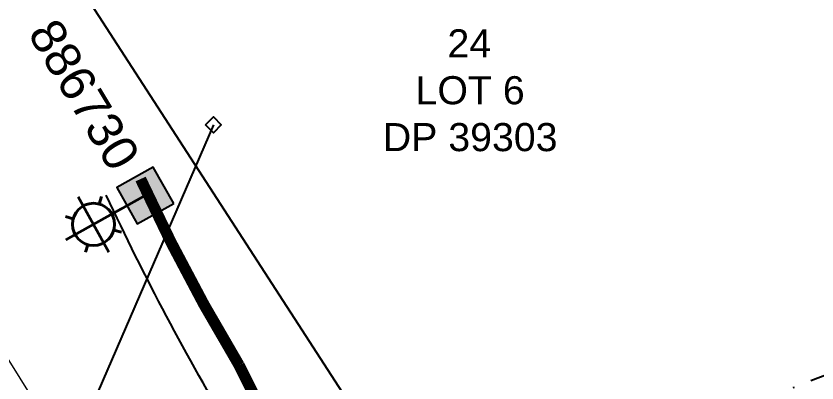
# Model space of a CAD drawing. Header units: metres. Extents: x 303471 to 304743, y 6269257 to 6269879.
# Drawn here: x 304146.9 to 304203.9, y 6269633.5 to 6269659.6 of the extents above; entities that cross this region are included whole.
import ezdxf
from ezdxf.enums import TextEntityAlignment as Align

# ---------------------------------------------------------------- set-up
doc = ezdxf.new("R2010")
doc.units = ezdxf.units.M
doc.linetypes.add('DASHDOT2', pattern=[0.5, 0.25, -0.125, 0, -0.125])
doc.layers.get('0').update_dxf_attribs({"color": 6})
for name, color, linetype in [('_User Miscellaneous1', 7, 'Continuous'), ('_User Miscellaneous12', 7, 'Continuous'), ('_User_SL_Exist', 7, 'Continuous'), ('OH_Details_SP_MISC', 6, 'Continuous'), ('Services_SP_EXT', 7, 'Continuous')]:
    doc.layers.add(name, color=color, linetype=linetype)
doc.layers.add('Cadastre Roads_SP_EXT', color=9, linetype='Continuous', lineweight=5)
doc.styles.add('COLUMN_LABEL', font='arial.ttf')
doc.styles.add('iecARIAL', font='arial.ttf', dxfattribs={"height": 2})
doc.styles.add('POLE_LABEL', font='arial.ttf')
doc.styles.get("Standard").update_dxf_attribs({"font": 'arial.ttf'})
doc.linetypes.add('Cable 1', pattern='A,7,-3,["//",Standard,S=1.5,R=0,X=-2.1,Y=-0.7],-0.001', length=10.001)

# ---------------------------------------------------------------- blocks, each defined once
blk = doc.blocks.new('CCP_EXT')
at = {"flags": 9}
for tag, p in [('OWNED_BY', (0, -1)), ('USAGE', (0, -1.2)), ('STATE', (0, -1.8)), ('LEGEND', (0, -1.4)), ('LIFE_SUPPORT', (0, -1.6)), ('NOTES', (0, -2))]:
    blk.add_attdef(tag, text='', height=0.2, dxfattribs=at).set_placement(p, align=Align.MIDDLE_LEFT)
blk.add_wipeout([(0, 0.566), (0.566, 0), (0, -0.566), (-0.566, 0)])
blk.add_lwpolyline([(-0.566, 0), (0, 0.566), (0.566, 0), (0, -0.566), (-0.566, 0)])
at = {"flags": 1}
blk.add_attdef('Z', (0, 0), '', height=0.2, dxfattribs=at)
at = {"flags": 9}
for tag, p in [('CCP_TYPE', (0, 0)), ('OPERATING_VOLTAGE', (0, -0.6)), ('CONSTRUCTED_VOLTAGE', (0, -0.2)), ('NO_PHASES', (0, -0.4)), ('ORIENTATION', (0, -0.8))]:
    blk.add_attdef(tag, text='', height=0.2, dxfattribs=at).set_placement(p, align=Align.MIDDLE_LEFT)
blk = doc.blocks.new('COLUMN_EXT')
blk.add_hatch(color=256).paths.add_polyline_path([(-1.485, 1.485), (-1.485, -1.485), (1.485, -1.485), (1.485, 1.485)])
blk.add_lwpolyline([(-1.485, -1.485), (1.485, -1.485), (1.485, 1.485), (-1.485, 1.485)], close=True)
for tag, height, style, flags, p in [('ASSET_NUM', 2.5, 'COLUMN_LABEL', 8, (2, 2)), ('STRUCTURE_PLANT_NUMBER', 0.2, 'POLE_LABEL', 9, (1.813, 0.031)), ('STREET_CODE', 0.2, 'COLUMN_LABEL', 9, (1.813, -0.2))]:
    blk.add_attdef(tag, text='', height=height, dxfattribs=dict(style=style, flags=flags)).set_placement(p, align=Align.MIDDLE_LEFT)
at = {"flags": 9}
for tag, p in [('OWNED_BY', (1.813, -0.6)), ('COLUMN_TYPE', (1.813, -0.4)), ('STATE', (1.813, -0.8)), ('USAGE', (1.813, -1)), ('LEGEND', (1.813, -1.2)), ('STREETNAME', (1.813, -1.6)), ('SUBURB', (1.813, -1.8)), ('LOCATION', (1.813, -1.4)), ('NOTES', (1.813, -2))]:
    blk.add_attdef(tag, text='', height=0.2, dxfattribs=at).set_placement(p, align=Align.MIDDLE_LEFT)
at = {"flags": 1}
blk.add_attdef('Z', (1.813, -2.351), '', height=0.2, dxfattribs=at)
blk = doc.blocks.new('SL_LANTERN_EXT')
at = {"lineweight": 40}
for p, q in [((0, 1.968), (0, 6.468)), ((-1.459, 5.676), (-1.061, 5.278)), ((1.458, 5.676), (1.06, 5.278)), ((-2.25, 4.218), (2.25, 4.218)), ((-1.459, 2.759), (-1.061, 3.157)), ((1.458, 2.759), (1.06, 3.157)), ((0, 0), (0, 2.721))]:
    blk.add_line(p, q, dxfattribs=at)
blk.add_circle((0, 4.218), 1.5, dxfattribs=at)
at = {"style": 'iecARIAL', "flags": 8}
blk.add_attdef('ASSET_NUM', (1.5, 1.5), '', height=2.5, dxfattribs=at)
for tag, p, height, flags in [('CONSTRUCTED_VOLTAGE', (0.981, -0.653), 0.2, 9), ('CONTROL_TYPE', (0.981, -0.853), 0.2, 9), ('LANTERN_PURPOSE', (0.981, -1.053), 0.2, 9), ('LANTERN_TYPE', (0.981, -1.253), 0.2, 9), ('LNUMBER', (2.181, -3.253), 2.5, 8), ('OPERATING_VOLTAGE', (0.981, -1.653), 0.2, 9), ('ORIENTATION', (0.981, -1.853), 0.2, 9), ('NO_PHASES', (0.981, -1.453), 0.2, 9), ('OWNED_BY', (0.981, -2.053), 0.2, 9), ('STATE', (0.981, -2.253), 0.2, 9), ('USAGE', (0.981, -2.453), 0.2, 9), ('CEXIST', (0.981, -2.653), 0.2, 9), ('CNEW', (0.981, -2.853), 0.2, 9), ('CNUMBER', (0.981, -3.053), 0.2, 9), ('CREMOVE', (0.981, -3.253), 0.2, 9), ('CREPLACE', (0.981, -3.453), 0.2, 9), ('LKINGHEIGHT', (0.981, -3.653), 0.2, 9), ('LBRACKET', (0.981, -3.853), 0.2, 9), ('LBRACKETVOCAB', (0.981, -4.053), 0.2, 9), ('LCATEGORY', (0.981, -4.253), 0.2, 9), ('LCHARGE1', (0.981, -4.453), 0.2, 9), ('LCHARGE1PERCENT', (0.981, -4.653), 0.2, 9), ('LCHARGE2', (0.981, -4.853), 0.2, 9), ('LCHARGE2PERCENT', (0.981, -5.053), 0.2, 9), ('LCHARGE3', (0.981, -5.253), 0.2, 9), ('LCHARGE3PERCENT', (0.981, -5.453), 0.2, 9), ('LEXIST', (0.981, -5.653), 0.2, 9), ('LLAMP', (0.981, -5.853), 0.2, 9), ('LLAMPVOCAB', (0.981, -6.053), 0.2, 9), ('LMAST', (0.981, -6.253), 0.2, 9), ('LMASTVOCAB', (0.981, -6.453), 0.2, 9), ('LNEW', (0.981, -6.653), 0.2, 9), ('LANTNUMBER', (0.981, -6.853), 0.2, 9), ('LOUTREACH', (0.981, -7.253), 0.2, 9), ('LOUTREACHVOCAB', (0.981, -7.453), 0.2, 9), ('LRATECODE', (0.981, -7.653), 0.2, 9), ('LREMOVE', (0.981, -7.853), 0.2, 9), ('LREPLACE', (0.981, -8.053), 0.2, 9), ('LTYPE', (0.981, -8.253), 0.2, 9), ('LTYPEVOCAB', (0.981, -8.453), 0.2, 9), ('LEGEND', (0.981, -8.653), 0.2, 9), ('STREETNAME', (0.981, -9.253), 0.2, 9), ('LOCATION', (0.981, -8.853), 0.2, 9), ('NOTES', (0.981, -9.053), 0.2, 9), ('SUBURB', (0.981, -9.453), 0.2, 1)]:
    blk.add_attdef(tag, p, '', height=height, dxfattribs=dict(flags=flags))

msp = doc.modelspace()

# ---------------------------------------------------------------- linework, layer by layer
at = {"layer": '_User Miscellaneous1', "color": 1, "linetype": 'DASHDOT2', "ltscale": 10, "flags": 128}
msp.add_lwpolyline([(304479.892, 6269741.655), (304505.67, 6269683.99), (304349.291, 6269622.884), (304338.368, 6269618.616), (304209.389, 6269568.217), (304209.389, 6269568.217), (304176.396, 6269623.063), (304315.405, 6269677.381), (304326.328, 6269681.65)], close=True, dxfattribs=at)
at = {"layer": '_User Miscellaneous12', "linetype": 'Continuous'}
msp.add_lwpolyline([(304479.892, 6269741.655), (304458.438, 6269778.708), (304431.634, 6269824.992), (304389.629, 6269815.065), (304376.705, 6269794.215), (304140.325, 6269679.305), (304142.739, 6269675.053), (304176.396, 6269623.063)], dxfattribs=at)
at = {"layer": '_User Miscellaneous12', "const_width": 0.8}
msp.add_lwpolyline([(304197.649, 6269509.922, -0.727453), (304213.094, 6269523.314, -0.035507), (304219.796, 6269518.585), (304228.609, 6269505.466, -0.239303), (304228.317, 6269489.834, 1.93698), (304257.89, 6269486.684), (304233.742, 6269524.248, 0.266599), (304206.561, 6269541.863, -0.402926), (304190.579, 6269552.712), (304186.8, 6269573.2, 0.090249), (304176.221, 6269601.827, 0.056935), (304162.754, 6269634.722, -0.028925), (304155.744, 6269647.97, -1.570246)], format="xyb", dxfattribs=at)
at = {"layer": '_User Miscellaneous12', "linetype": 'Continuous'}
msp.add_lwpolyline([(304218.515, 6269442.533, -0.042561), (304209.361, 6269459.154, -0.021887), (304203.994, 6269472.803, -0.042969), (304201.662, 6269482.135, 0.002338), (304199.445, 6269495.551, 0.086684), (304194.72, 6269508.849, -0.707154), (304214.49, 6269525.625, -0.037178), (304221.817, 6269520.418), (304230.952, 6269506.82, -0.246465), (304230.538, 6269488.265, 1.953705), (304255.573, 6269485.295), (304231.399, 6269522.9, 0.265205), (304206.698, 6269539.15, -0.39793), (304187.93, 6269552.189), (304184.159, 6269572.637, 0.024661), (304175.69, 6269601.269, 0.050575), (304162.313, 6269629.838, -0.025592), (304153.297, 6269646.828)], format="xyb", dxfattribs=at)
at = {"layer": 'OH_Details_SP_MISC', "color": 7, "linetype": 'Continuous', "lineweight": 0, "flags": 128}
msp.add_lwpolyline([(304154.378, 6269622.245), (304135.048, 6269653.179)], dxfattribs=at)

# ---------------------------------------------------------------- block references
at = {"layer": '_User_SL_Exist'}
ref = msp.add_blockref('COLUMN_EXT', (304156.076, 6269646.801), dxfattribs=dict(at, rotation=119.2116864499457))
ref.add_attrib('ASSET_NUM', '886730', dxfattribs={"layer": '0', "height": 2.5, "rotation": 301, "style": 'COLUMN_LABEL'}).set_placement((304149.809, 6269659.615), align=Align.TOP_LEFT)
at = {"layer": '_User_SL_Exist', "rotation": 119.211354385645}
msp.add_blockref('SL_LANTERN_EXT', (304156.076, 6269646.801), dxfattribs=at)

# ---------------------------------------------------------------- texts
at = {"layer": '_User Miscellaneous1', "linetype": 'Cable 1', "lineweight": 0, "insert": (304172.51, 6269658.622), "char_height": 2, "width": 13.02408, "attachment_point": 1}
msp.add_mtext('\\pi5.0666;24\\P\\pi2.7965;LOT 6      \\P\\pi0.46975;DP 39303', dxfattribs=at)

# ---------------------------------------------------------------- next in the draw order: block references
at = {"layer": 'Services_SP_EXT'}
msp.add_blockref('CCP_EXT', (304160.919, 6269651.825), dxfattribs=at)

# ---------------------------------------------------------------- next in the draw order: block references
msp.add_blockref('CCP_EXT', (304160.919, 6269651.825), dxfattribs=at)

# ---------------------------------------------------------------- next in the draw order: linework, layer by layer
at = {"layer": 'Cadastre Roads_SP_EXT', "linetype": 'Continuous'}
msp.add_lwpolyline([(304176.396, 6269623.063), (304176.396, 6269623.063), (304142.739, 6269675.053), (304140.325, 6269679.305), (304101.632, 6269747.458), (304026.955, 6269878.874), (304018.692, 6269873.797), (304007.897, 6269867.165), (304039.291, 6269812.391), (304066.278, 6269765.445), (304094.778, 6269715.131), (304111.029, 6269686.538), (304146.696, 6269617.993), (304146.696, 6269617.993), (304146.696, 6269617.993), (304146.696, 6269617.993), (304146.696, 6269617.993), (304146.696, 6269617.993), (304146.696, 6269617.993), (304146.696, 6269617.994)], dxfattribs=at)
at = {"layer": 'Services_SP_EXT'}
msp.add_lwpolyline([(304160.919, 6269651.825), (304150.739, 6269628.282)], dxfattribs=at)

doc.saveas('drawing.dxf')
